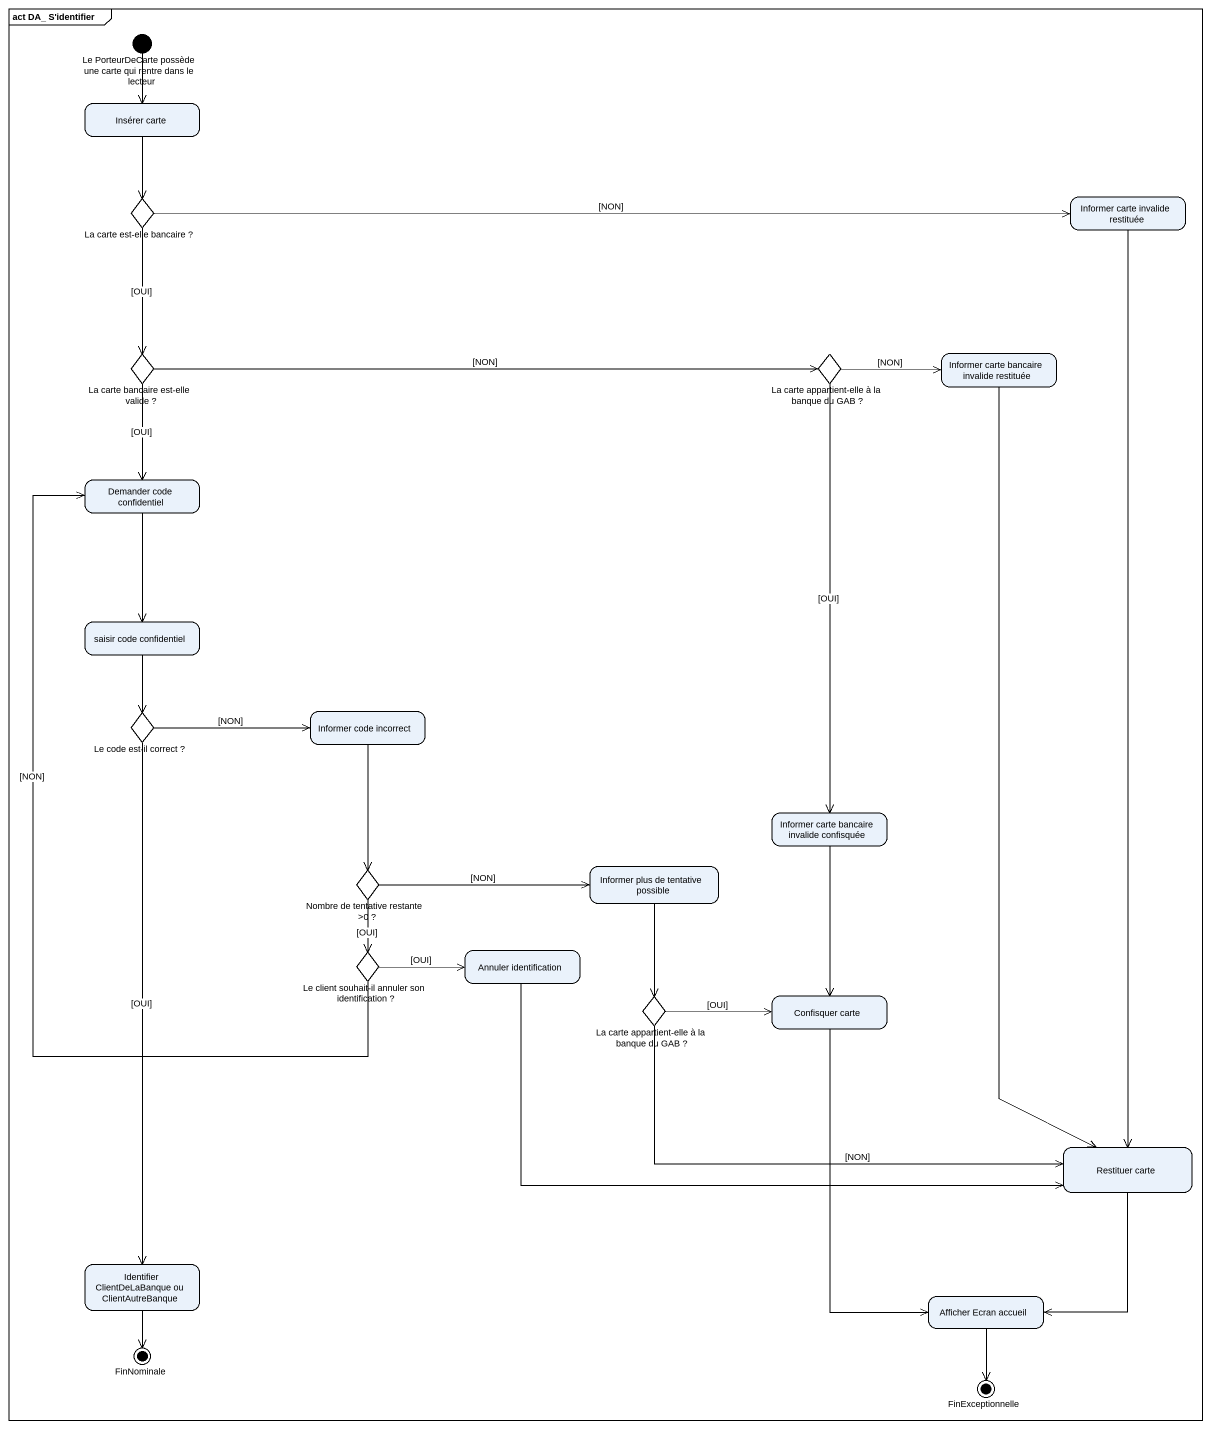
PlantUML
@startuml
mainframe act DA_ S'identifier
hide empty description
state "Le PorteurDeCarte possède une carte qui rentre dans le lecteur" as Le_PorteurDeCarte_possède <<start>>
state "Insérer carte" as Insérer_carte
state "La carte est-elle bancaire ?" as La_carte_est_elle_bancaire <<choice>>
state "Informer carte invalide restituée" as Informer_carte_invalide
state "La carte bancaire est-elle valide ?" as La_carte_bancaire_est_elle <<choice>>
state "La carte appartient-elle à la banque du GAB ?" as La_carte_appartient_elle_à <<choice>>
state "Informer carte bancaire invalide restituée" as Informer_carte_bancaire
state "Demander code confidentiel" as Demander_code_confidentiel
state "saisir code confidentiel" as saisir_code_confidentiel
state "Le code est-il correct ?" as Le_code_est_il_correct <<choice>>
state "Informer code incorrect" as Informer_code_incorrect
state "Informer carte bancaire invalide confisquée" as Informer_carte_bancaire_2
state "Nombre de tentative restante >0 ?" as Nombre_de_tentative <<choice>>
state "Informer plus de tentative possible" as Informer_plus_de_tentative
state "Le client souhait-il annuler son identification ?" as Le_client_souhait_il <<choice>>
state "Annuler identification" as Annuler_identification
state "La carte appartient-elle à la banque du GAB ?" as La_carte_appartient_elle_à_2 <<choice>>
state "Confisquer carte" as Confisquer_carte
state "Restituer carte" as Restituer_carte
state "Identifier ClientDeLaBanque ou ClientAutreBanque" as Identifier_ClientDeLaBanque
state "Afficher Ecran accueil" as Afficher_Ecran_accueil
state FinNominale <<end>>
state FinExceptionnelle <<end>>
Le_PorteurDeCarte_possède --> Insérer_carte
Insérer_carte --> La_carte_est_elle_bancaire
La_carte_est_elle_bancaire -right-> Informer_carte_invalide : [NON]
La_carte_est_elle_bancaire --> La_carte_bancaire_est_elle : [OUI]
Informer_carte_invalide --> Restituer_carte
La_carte_bancaire_est_elle -right-> La_carte_appartient_elle_à : [NON]
La_carte_bancaire_est_elle --> Demander_code_confidentiel : [OUI]
La_carte_appartient_elle_à -right-> Informer_carte_bancaire : [NON]
La_carte_appartient_elle_à --> Informer_carte_bancaire_2 : [OUI]
Informer_carte_bancaire --> Restituer_carte
Demander_code_confidentiel --> saisir_code_confidentiel
saisir_code_confidentiel --> Le_code_est_il_correct
Le_code_est_il_correct -right-> Informer_code_incorrect : [NON]
Le_code_est_il_correct --> Identifier_ClientDeLaBanque : [OUI]
Informer_code_incorrect --> Nombre_de_tentative
Informer_carte_bancaire_2 --> Confisquer_carte
Nombre_de_tentative -right-> Informer_plus_de_tentative : [NON]
Nombre_de_tentative --> Le_client_souhait_il : [OUI]
Informer_plus_de_tentative --> La_carte_appartient_elle_à_2
Le_client_souhait_il -up-> Demander_code_confidentiel : [NON]
Le_client_souhait_il -right-> Annuler_identification : [OUI]
Annuler_identification -right-> Restituer_carte
La_carte_appartient_elle_à_2 -right-> Confisquer_carte : [OUI]
La_carte_appartient_elle_à_2 -right-> Restituer_carte : [NON]
Confisquer_carte --> Afficher_Ecran_accueil
Restituer_carte --> Afficher_Ecran_accueil
Identifier_ClientDeLaBanque --> FinNominale
Afficher_Ecran_accueil --> FinExceptionnelle
@enduml
